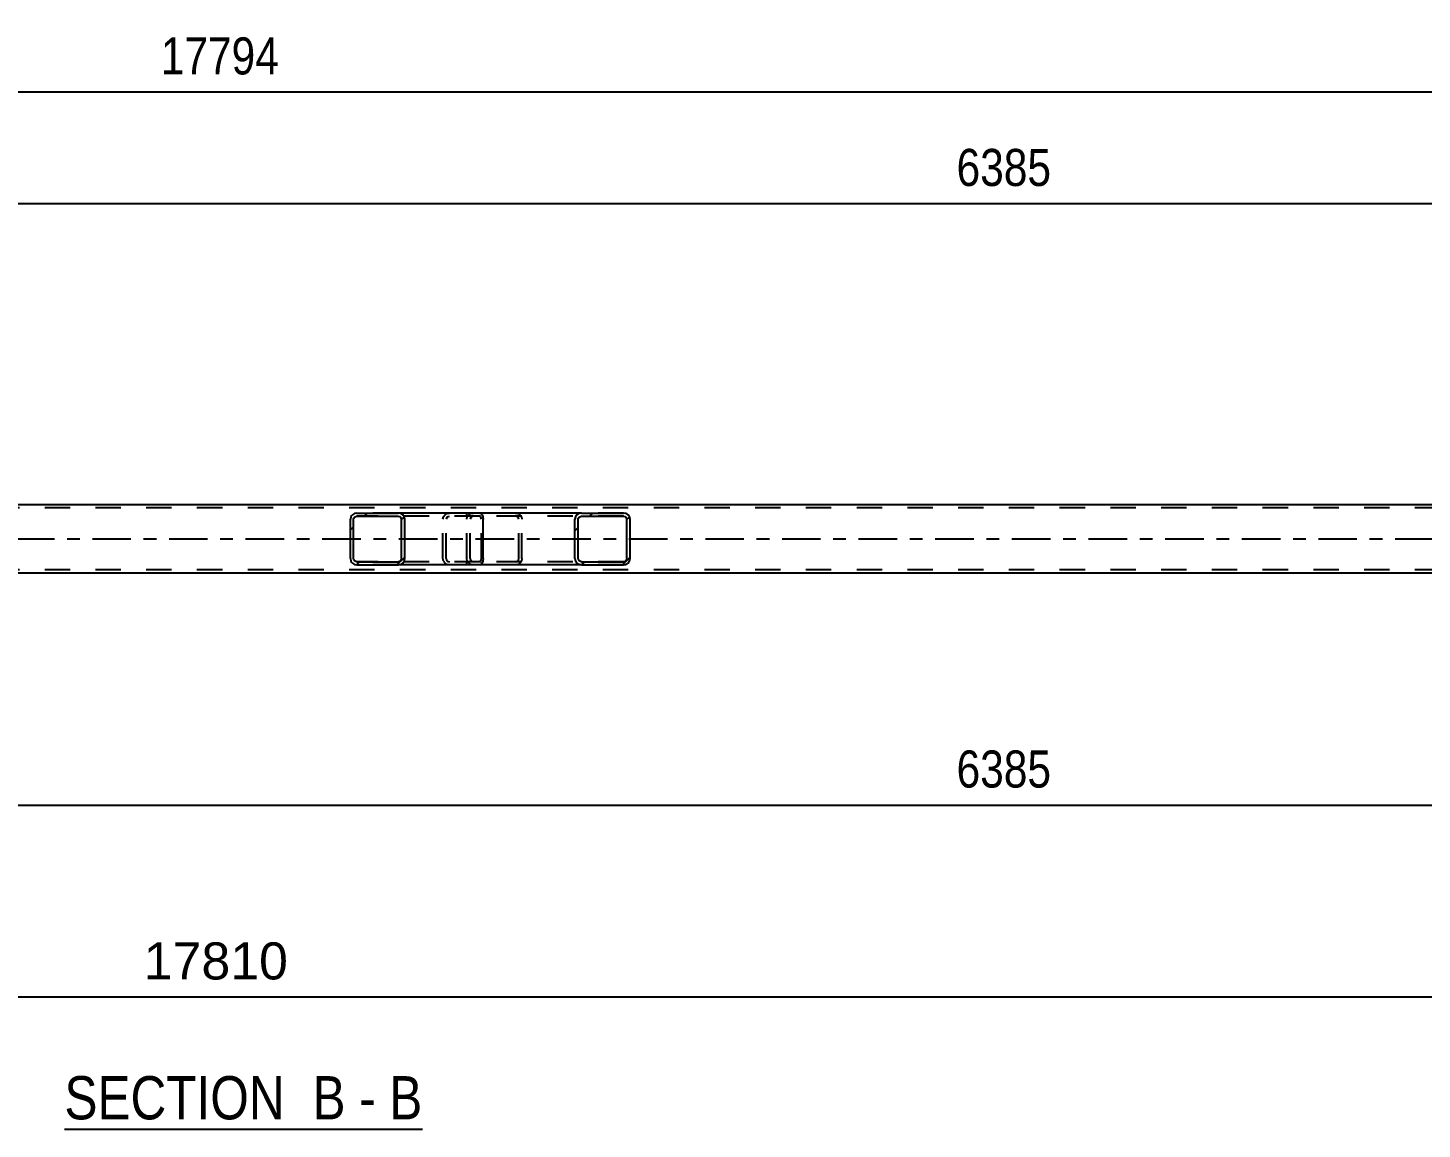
# Model space of a CAD drawing. Header units: millimetres. Extents: x -111 to 730, y -402 to 192.
# Drawn here: x 266 to 373.7, y -255.8 to -170.7 of the extents above; entities that cross this region are included whole.
import ezdxf

# ---------------------------------------------------------------- set-up
doc = ezdxf.new("R2010")
doc.units = ezdxf.units.MM
doc.linetypes.add('DXK_LINE_DOT2', pattern=[3.9198, 1.9599, -1.9599])
doc.linetypes.add('DXK_LINE_DOT3', pattern=[5.9187, 2.979, -0.9799, 0.9799, -0.9799])
doc.styles.add('Arial', font='ARIAL.TTF', dxfattribs={"height": 0.2})
doc.styles.add('Arial Narrow', font='ARIALN.TTF', dxfattribs={"height": 0.2})

# ---------------------------------------------------------------- blocks, each defined once
blk = doc.blocks.new('Unknown-200059755-12 - 4015')
at = {"color": 6, "linetype": 'Continuous'}
blk.add_line((268.83, -255.79), (296.48, -255.79), dxfattribs=at)
at = {"color": 0, "linetype": 'Continuous'}
for points in [[(286.94, -255.04), (286.94, -251.54), (268.83, -251.54), (268.83, -255.04)], [(290.55, -255.04), (290.55, -251.54), (287.99, -251.54), (287.99, -255.04)], [(292.87, -255.04), (292.87, -251.54), (291.6, -251.54), (291.6, -255.04)], [(296.48, -255.04), (296.48, -251.54), (293.92, -251.54), (293.92, -255.04)]]:
    blk.add_wipeout(points, dxfattribs=at)
at = {"color": 7, "linetype": 'Continuous', "style": 'Arial Narrow'}
for s, p in [('SECTION ', (268.83, -255.04)), ('B', (287.99, -255.04)), ('B', (293.92, -255.04)), ('-', (291.6, -255.04))]:
    blk.add_text(s, height=3.34, dxfattribs=at).set_placement(p)
blk = doc.blocks.new('Part-200059755-4159 - 4015')
at = {"linetype": 'Continuous'}
h = blk.add_hatch(dxfattribs=at)
h.set_pattern_fill('', scale=0.7, style=0, pattern_type=0)
h.set_pattern_definition([(45, (295.0712, -208.489), (-1.57154, 1.57154), [])])
h.paths.add_polyline_path([(295.11, -208.67), (295.07, -208.49), (294.96, -208.33), (294.8, -208.23), (294.61, -208.19), (291.42, -208.19), (291.23, -208.23), (291.07, -208.33), (290.96, -208.49), (290.92, -208.67), (290.92, -211.71), (290.96, -211.9), (291.07, -212.05), (291.23, -212.16), (291.42, -212.19), (294.61, -212.19), (294.8, -212.16), (294.96, -212.05), (295.07, -211.9), (295.11, -211.71)])
h.paths.add_polyline_path([(294.84, -211.8), (294.78, -211.88), (294.7, -211.93), (294.61, -211.95), (291.42, -211.95), (291.33, -211.93), (291.24, -211.88), (291.19, -211.8), (291.17, -211.71), (291.17, -208.67), (291.19, -208.58), (291.24, -208.5), (291.33, -208.45), (291.42, -208.43), (294.61, -208.43), (294.7, -208.45), (294.78, -208.5), (294.84, -208.58), (294.86, -208.67), (294.86, -211.71)])
at = {"color": 2, "linetype": 'Continuous'}
for p, q in [((290.96, -208.49), (290.92, -208.67)), ((290.92, -211.71), (290.92, -208.67)), ((291.17, -208.67), (291.19, -208.58)), ((291.17, -211.71), (291.17, -208.67)), ((291.19, -208.58), (291.24, -208.5)), ((291.42, -208.19), (291.23, -208.23)), ((291.24, -208.5), (291.33, -208.45)), ((291.33, -208.45), (291.42, -208.43)), ((291.42, -208.19), (294.61, -208.19)), ((291.42, -208.43), (294.61, -208.43)), ((300.91, -208.19), (294.61, -208.19)), ((294.8, -208.23), (294.61, -208.19)), ((294.61, -208.43), (294.7, -208.45)), ((294.7, -208.45), (294.78, -208.5)), ((294.78, -208.5), (294.84, -208.58)), ((294.84, -208.58), (294.86, -208.67)), ((294.86, -211.71), (294.86, -208.67)), ((295.11, -208.67), (295.07, -208.49)), ((295.11, -211.71), (295.11, -208.67)), ((300.91, -208.19), (301.01, -208.23)), ((301.01, -208.23), (301.1, -208.33)), ((301.1, -208.33), (301.16, -208.49)), ((301.16, -208.49), (301.18, -208.67)), ((301.18, -211.71), (301.18, -208.67)), ((290.92, -211.71), (290.96, -211.9)), ((291.19, -211.8), (291.17, -211.71)), ((291.24, -211.88), (291.19, -211.8)), ((291.23, -212.16), (291.42, -212.19)), ((291.33, -211.93), (291.24, -211.88)), ((291.42, -211.95), (291.33, -211.93)), ((291.42, -211.95), (294.61, -211.95)), ((294.7, -211.93), (294.61, -211.95)), ((294.61, -212.19), (294.8, -212.16)), ((294.78, -211.88), (294.7, -211.93)), ((294.84, -211.8), (294.78, -211.88)), ((294.86, -211.71), (294.84, -211.8)), ((295.07, -211.9), (295.11, -211.71)), ((301.01, -212.16), (300.91, -212.19)), ((301.1, -212.05), (301.01, -212.16)), ((301.16, -211.9), (301.1, -212.05)), ((301.18, -211.71), (301.16, -211.9)), ((291.42, -212.19), (294.61, -212.19)), ((300.91, -212.19), (294.61, -212.19))]:
    blk.add_line(p, q, dxfattribs=at)
at = {"color": 7, "linetype": 'DXK_LINE_DOT2'}
for p, q in [((294.61, -208.19), (291.42, -208.19)), ((300.91, -208.43), (291.42, -208.43)), ((298.07, -208.67), (298.11, -208.49)), ((298.07, -211.71), (298.07, -208.67)), ((298.34, -208.58), (298.32, -208.67)), ((298.32, -211.71), (298.32, -208.67)), ((298.39, -208.5), (298.34, -208.58)), ((298.38, -208.23), (298.57, -208.19)), ((298.39, -208.5), (298.42, -208.49)), ((298.42, -208.49), (298.48, -208.45)), ((298.48, -208.45), (298.57, -208.43)), ((299.91, -208.43), (299.91, -208.19)), ((300.96, -208.45), (300.91, -208.43)), ((301, -208.5), (300.96, -208.45)), ((301.03, -208.58), (301, -208.5)), ((301.04, -208.67), (301.03, -208.58)), ((301.04, -211.71), (301.04, -208.67)), ((300.91, -211.95), (291.42, -211.95)), ((298.11, -211.9), (298.07, -211.71)), ((298.32, -211.71), (298.34, -211.8)), ((298.34, -211.8), (298.39, -211.88)), ((298.57, -212.19), (298.38, -212.16)), ((298.39, -211.88), (298.42, -211.9)), ((298.42, -211.9), (298.48, -211.93)), ((298.48, -211.93), (298.57, -211.95)), ((299.91, -212.19), (299.91, -211.95)), ((300.91, -211.95), (300.96, -211.93)), ((300.96, -211.93), (301, -211.88)), ((301, -211.88), (301.03, -211.8)), ((301.03, -211.8), (301.04, -211.71)), ((294.61, -212.19), (291.42, -212.19))]:
    blk.add_line(p, q, dxfattribs=at)
at = {"color": 2, "linetype": 'Continuous'}
for centre, start, end in [((291.41, -208.69), 111.1941, 156.1506), ((294.62, -208.69), 23.8494, 68.8059), ((291.41, -211.7), 203.8494, 248.8059), ((294.62, -211.7), 291.1941, 336.1506)]:
    blk.add_arc(centre, 0.492, start, end, dxfattribs=at)
at = {"color": 7, "linetype": 'DXK_LINE_DOT2'}
for centre, start, end in [((298.56, -208.69), 111.1941, 156.1506), ((298.56, -211.7), 203.8494, 248.8059)]:
    blk.add_arc(centre, 0.492, start, end, dxfattribs=at)
blk = doc.blocks.new('Part-200059755-4255 - 4015')
at = {"linetype": 'Continuous'}
h = blk.add_hatch(dxfattribs=at)
h.set_pattern_fill('', scale=0.7, style=0, pattern_type=0)
h.set_pattern_definition([(45, (312.4819, -208.489), (-1.57154, 1.57154), [])])
h.paths.add_polyline_path([(312.52, -208.67), (312.48, -208.49), (312.37, -208.33), (312.21, -208.23), (312.01, -208.19), (308.77, -208.19), (308.58, -208.23), (308.41, -208.33), (308.3, -208.49), (308.26, -208.67), (308.26, -211.71), (308.3, -211.9), (308.41, -212.05), (308.58, -212.16), (308.77, -212.19), (312.01, -212.19), (312.21, -212.16), (312.37, -212.05), (312.48, -211.9), (312.52, -211.71)])
h.paths.add_polyline_path([(312.25, -211.8), (312.19, -211.88), (312.11, -211.93), (312.01, -211.95), (308.77, -211.95), (308.68, -211.93), (308.59, -211.88), (308.54, -211.8), (308.52, -211.71), (308.52, -208.67), (308.54, -208.58), (308.59, -208.5), (308.68, -208.45), (308.77, -208.43), (312.01, -208.43), (312.11, -208.45), (312.19, -208.5), (312.25, -208.58), (312.27, -208.67), (312.27, -211.71)])
at = {"color": 7, "linetype": 'DXK_LINE_DOT2'}
for p, q in [((299.91, -208.67), (299.95, -208.49)), ((299.91, -211.71), (299.91, -208.67)), ((300.19, -208.58), (300.17, -208.67)), ((300.17, -211.71), (300.17, -208.67)), ((300.24, -208.5), (300.19, -208.58)), ((300.23, -208.23), (300.43, -208.19)), ((300.33, -208.45), (300.24, -208.5)), ((300.43, -208.43), (300.33, -208.45)), ((300.91, -208.19), (300.43, -208.19)), ((312.01, -208.43), (300.43, -208.43)), ((303.66, -208.19), (303.86, -208.23)), ((303.76, -208.45), (303.66, -208.43)), ((303.84, -208.5), (303.76, -208.45)), ((303.9, -208.58), (303.84, -208.5)), ((303.92, -208.67), (303.9, -208.58)), ((303.92, -211.71), (303.92, -208.67)), ((304.13, -208.49), (304.17, -208.67)), ((304.17, -211.71), (304.17, -208.67)), ((312.01, -208.19), (308.77, -208.19)), ((299.95, -211.9), (299.91, -211.71)), ((300.17, -211.71), (300.19, -211.8)), ((300.19, -211.8), (300.24, -211.88)), ((300.43, -212.19), (300.23, -212.16)), ((300.24, -211.88), (300.33, -211.93)), ((300.33, -211.93), (300.43, -211.95)), ((312.01, -211.95), (300.43, -211.95)), ((303.66, -211.95), (303.76, -211.93)), ((303.86, -212.16), (303.66, -212.19)), ((303.76, -211.93), (303.84, -211.88)), ((303.84, -211.88), (303.9, -211.8)), ((303.9, -211.8), (303.92, -211.71)), ((304.17, -211.71), (304.13, -211.9)), ((300.91, -212.19), (300.43, -212.19)), ((312.01, -212.19), (308.77, -212.19))]:
    blk.add_line(p, q, dxfattribs=at)
at = {"color": 2, "linetype": 'Continuous'}
for p, q in [((308.77, -208.19), (300.91, -208.19)), ((308.3, -208.49), (308.26, -208.67)), ((308.26, -211.71), (308.26, -208.67)), ((308.52, -208.67), (308.54, -208.58)), ((308.52, -211.71), (308.52, -208.67)), ((308.54, -208.58), (308.59, -208.5)), ((308.77, -208.19), (308.58, -208.23)), ((308.59, -208.5), (308.68, -208.45)), ((308.68, -208.45), (308.77, -208.43)), ((308.77, -208.19), (312.01, -208.19)), ((308.77, -208.43), (312.01, -208.43)), ((312.21, -208.23), (312.01, -208.19)), ((312.01, -208.43), (312.11, -208.45)), ((312.11, -208.45), (312.19, -208.5)), ((312.19, -208.5), (312.25, -208.58)), ((312.25, -208.58), (312.27, -208.67)), ((312.27, -211.71), (312.27, -208.67)), ((312.52, -208.67), (312.48, -208.49)), ((312.52, -211.71), (312.52, -208.67)), ((308.26, -211.71), (308.3, -211.9)), ((308.54, -211.8), (308.52, -211.71)), ((308.59, -211.88), (308.54, -211.8)), ((308.58, -212.16), (308.77, -212.19)), ((308.68, -211.93), (308.59, -211.88)), ((308.77, -211.95), (308.68, -211.93)), ((308.77, -211.95), (312.01, -211.95)), ((312.11, -211.93), (312.01, -211.95)), ((312.01, -212.19), (312.21, -212.16)), ((312.19, -211.88), (312.11, -211.93)), ((312.25, -211.8), (312.19, -211.88)), ((312.27, -211.71), (312.25, -211.8)), ((312.48, -211.9), (312.52, -211.71)), ((308.77, -212.19), (300.91, -212.19)), ((308.77, -212.19), (312.01, -212.19))]:
    blk.add_line(p, q, dxfattribs=at)
at = {"color": 7, "linetype": 'DXK_LINE_DOT2'}
for centre, start, end in [((300.41, -208.69), 110.7583, 155.68), ((303.68, -208.69), 24.32, 69.2417), ((300.41, -211.69), 204.32, 249.2417), ((303.68, -211.69), 290.7583, 335.68)]:
    blk.add_arc(centre, 0.496, start, end, dxfattribs=at)
at = {"color": 2, "linetype": 'Continuous'}
for centre, start, end in [((308.76, -208.69), 110.7583, 155.68), ((312.03, -208.69), 24.32, 69.2417), ((308.76, -211.69), 204.32, 249.2417), ((312.03, -211.69), 290.7583, 335.68)]:
    blk.add_arc(centre, 0.496, start, end, dxfattribs=at)
blk = doc.blocks.new('Part-200059755-4256 - 4015')
at = {"color": 7, "linetype": 'DXK_LINE_DOT2'}
for p, q in [((610.29, -207.79), (-48.62, -207.79)), ((610.29, -212.59), (-48.62, -212.59))]:
    blk.add_line(p, q, dxfattribs=at)
at = {"color": 2, "linetype": 'Continuous'}
for p, q in [((468.3, -207.55), (218.89, -207.55)), ((468.3, -212.83), (218.89, -212.83))]:
    blk.add_line(p, q, dxfattribs=at)
at = {"color": 7, "linetype": 'DXK_LINE_DOT3'}
blk.add_line((-48.62, -210.19), (610.29, -210.19), dxfattribs=at)
blk = doc.blocks.new('StraightDimension-200059755-4344 - 4015')
at = {"color": 7, "linetype": 'Continuous'}
blk.add_line((213.69, -184.27), (469.1, -184.27), dxfattribs=at)
at = {"color": 0}
blk.add_wipeout([(345.65, -183.52), (345.65, -179.32), (337.14, -179.32), (337.14, -183.52)], dxfattribs=at)
at = {"color": 3, "style": 'Arial Narrow'}
blk.add_text('6385', height=2.863, dxfattribs=at).set_placement((337.74, -182.92))
blk = doc.blocks.new('StraightDimension-200059755-4362 - 4015')
at = {"color": 7, "linetype": 'Continuous'}
blk.add_line((213.69, -230.75), (469.1, -230.75), dxfattribs=at)
at = {"color": 0}
blk.add_wipeout([(345.65, -230), (345.65, -225.8), (337.14, -225.8), (337.14, -230)], dxfattribs=at)
at = {"color": 3, "style": 'Arial Narrow'}
blk.add_text('6385', height=2.863, dxfattribs=at).set_placement((337.74, -229.4))
blk = doc.blocks.new('StraightDimension-200059755-4410 - 4015')
at = {"color": 7, "linetype": 'Continuous'}
blk.add_line((-57.88, -245.58), (618.91, -245.58), dxfattribs=at)
at = {"color": 0}
blk.add_wipeout([(286.68, -244.83), (286.68, -240.63), (274.36, -240.63), (274.36, -244.83)], dxfattribs=at)
at = {"color": 3, "style": 'Arial'}
blk.add_text('17810', height=2.865, dxfattribs=at).set_placement((274.96, -244.23))
blk = doc.blocks.new('StraightDimension-200059755-9397 - 4015')
at = {"color": 7, "linetype": 'Continuous'}
blk.add_line((-57.24, -175.65), (618.91, -175.65), dxfattribs=at)
at = {"color": 0}
blk.add_wipeout([(286.01, -174.9), (286.01, -170.7), (275.67, -170.7), (275.67, -174.9)], dxfattribs=at)
at = {"color": 3, "style": 'Arial Narrow'}
blk.add_text('17794', height=2.863, dxfattribs=at).set_placement((276.27, -174.3))

msp = doc.modelspace()

# ---------------------------------------------------------------- block references
for name in ['StraightDimension-200059755-4344 - 4015', 'Part-200059755-4256 - 4015', 'Part-200059755-4159 - 4015', 'Part-200059755-4255 - 4015', 'StraightDimension-200059755-4362 - 4015', 'Unknown-200059755-12 - 4015']:
    msp.add_blockref(name, (0, 0))

# ---------------------------------------------------------------- next in the draw order: block references
for name in ['StraightDimension-200059755-9397 - 4015', 'StraightDimension-200059755-4410 - 4015']:
    msp.add_blockref(name, (0, 0))

doc.saveas('drawing.dxf')
